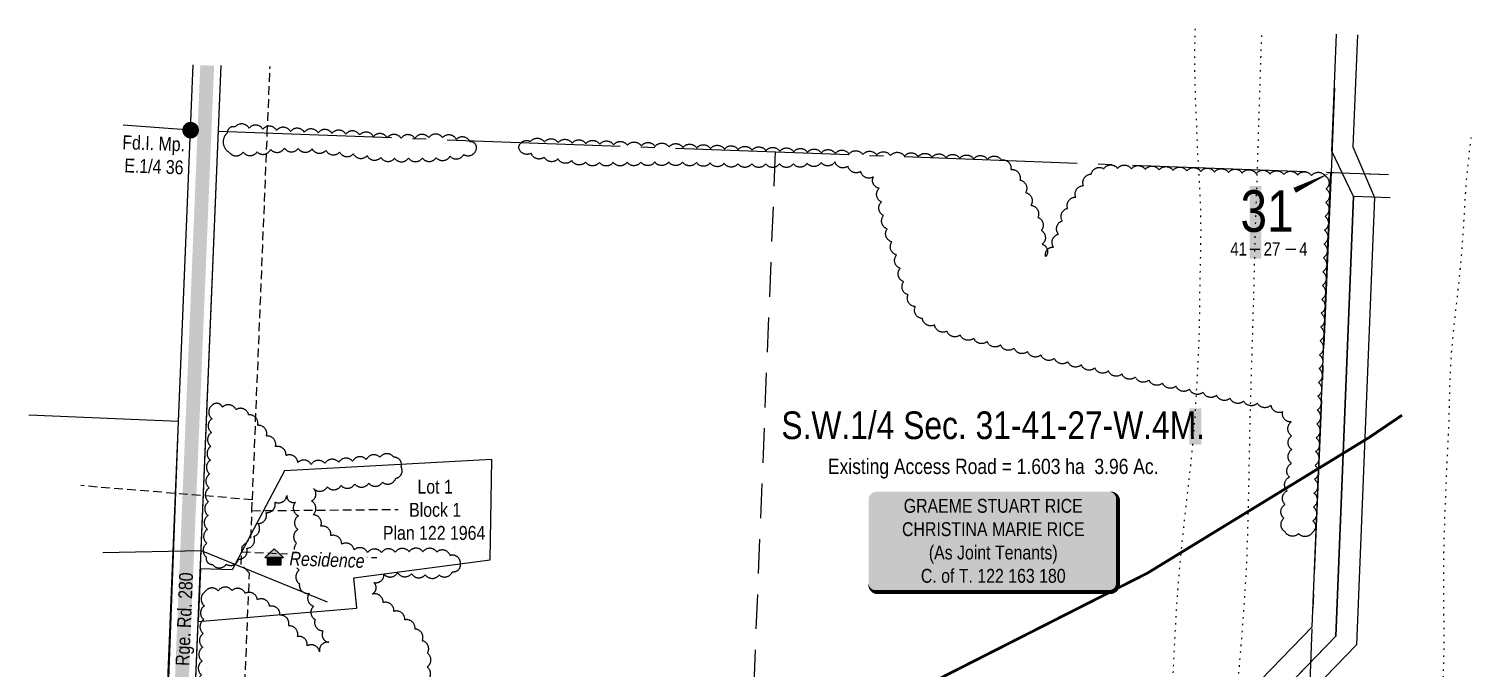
# Model space of a CAD drawing. Extents: x 303793 to 307741, y 5826902 to 5830455.
# Drawn here: x 303952 to 304993, y 5828213 to 5828674 of the extents above; entities that cross this region are included whole.
import ezdxf
from ezdxf.enums import TextEntityAlignment as Align

# ---------------------------------------------------------------- set-up
doc = ezdxf.new("R2010")
doc.units = 0
doc.header["$LTSCALE"] = 5
for name, pattern in [('0', [1, 1, 0]), ('DASHDOT2', [12.7, 6.35, -3.175, 0, -3.175]), ('foc-DOT', [1, 0.2, -0.8]), ('foc-LSD', [8, 5, -3]), ('foc-QUARTERLINE', [33, 25, -3, 2, -3]), ('UG_PIPE', [1.875, 1.25, -0.625])]:
    doc.linetypes.add(name, pattern=pattern)
for name, color, linetype in [('10', 1, 'Continuous'), ('9', 3, 'Continuous'), ('AS-DRILL', 8, 'foc-DOT'), ('AS-OWNER', 7, 'Continuous'), ('AS-PIPE-UG', 44, 'UG_PIPE'), ('AS-POWER', 104, 'foc-POWER'), ('AS-RESIDENCE', 14, 'Continuous'), ('AS-ROADS', 254, 'Continuous'), ('AS-TELUS', 224, 'foc-TEL'), ('AS-UNDERLAY-H', 141, 'Continuous'), ('AS-WILDLIFE', 131, 'DASHDOT2'), ('C-SYMBOL', 7, 'Continuous'), ('F-RW', 190, 'Continuous'), ('L-AREAREQUIRED', 7, 'Continuous'), ('L-MON', 1, 'Continuous'), ('L-ROAD-T', 7, 'Continuous'), ('L-SEC', 7, 'Continuous'), ('L-SECLBL', 7, 'Continuous'), ('L-SECQ', 8, 'foc-QUARTERLINE'), ('L-SECTION-LSD', 7, 'foc-LSD'), ('L-TITLEDB', 4, 'Continuous'), ('T-BUSH', 110, '0')]:
    doc.layers.add(name, color=color, linetype=linetype)
doc.styles.add('100L', font='ARIALN.TTF', dxfattribs={"height": 11})
doc.styles.add('175L', font='ARIALN.TTF', dxfattribs={"height": 20})
doc.styles.add('80', font='ARIALN.TTF', dxfattribs={"height": 10})
doc.styles.add('80L', font='ARIALN.TTF', dxfattribs={"height": 10})
doc.styles.add('80LS', font='ARIALNI.TTF', dxfattribs={"height": 10})
doc.styles.add('foc-LtypeFont', font='ARIALN.TTF', dxfattribs={"height": 7.35})
doc.styles.add('SIMPLEX', font='ARIALN.TTF')
doc.linetypes.add('foc-POWER', pattern='A,6,-1,["P",foc-LtypeFont,S=0.2,R=0,X=-0.625,Y=-0.75],-1.24,4', length=12.24)
doc.linetypes.add('foc-POWER-NOLINE', pattern='A,0,-4,["P",foc-LtypeFont,S=0.2,R=0,X=-0.625,Y=-0.75],-8.24', length=12.24)
doc.linetypes.add('foc-TEL', pattern='A,2,-1,["T",foc-LtypeFont,S=0.2,R=0,X=-0.425,Y=-0.75],-1.24,8', length=12.24)
doc.linetypes.add('foc-TEL-NOLINE', pattern='A,0,-2,["T",foc-LtypeFont,S=0.2,R=0,X=-0.425,Y=-0.75],-10.24', length=12.24)

# ---------------------------------------------------------------- blocks, each defined once
blk = doc.blocks.new('L-SECLBL')
at = {"layer": '9', "color": 7}
for p, q in [((-5.1, -27.8), (-12.3, -27.8)), ((20.7, -27.8), (13.5, -27.8))]:
    blk.add_line(p, q, dxfattribs=at)
at = {"layer": '10', "color": 2, "style": 'SIMPLEX'}
blk.add_attdef('SEC', text='', height=30, dxfattribs=at).set_placement((0, 0), align=Align.MIDDLE)
at = {"layer": '10', "color": 5, "style": '80L'}
blk.add_attdef('TWP', text='', height=9.5, dxfattribs=at).set_placement((-14.4, -27.4), align=Align.MIDDLE_RIGHT)
blk.add_attdef('RGE', text='', height=9.5, dxfattribs=at).set_placement((3.6, -27.4), align=Align.MIDDLE_CENTER)
blk.add_attdef('MER', text='', height=9.5, dxfattribs=at).set_placement((23.2, -27.4), align=Align.MIDDLE_LEFT)
blk = doc.blocks.new('res_occ')
for points in [[(0.1, 0.89), (-1.26, -0.37), (1.46, -0.37)], [(-0.9, -1.43), (1.1, -1.43), (1.1, -0.37), (-0.9, -0.37)]]:
    blk.add_hatch(color=14).paths.add_polyline_path(points)
at = {"color": 14}
for points in [[(0.1, 0.89), (-1.26, -0.37), (1.46, -0.37)], [(-0.9, -1.43), (1.1, -1.43), (1.1, -0.37), (-0.9, -0.37)]]:
    blk.add_lwpolyline(points, close=True, dxfattribs=at)
blk = doc.blocks.new('*U416')
h = blk.add_hatch(color=59)
edge = h.paths.add_edge_path()
edge.add_line((-84, -37), (84, -37))
edge.add_arc((84, -31), 6, 270, 360)
edge.add_line((90, -31), (90, 29.5))
edge.add_arc((84, 29.5), 6, 0, 90)
edge.add_line((84, 35.5), (-84, 35.5))
edge.add_arc((-84, 29.5), 6, 90, 180)
edge.add_line((-90, 29.5), (-90, -31))
edge.add_arc((-84, -31), 6, 180, 270)
at = {"color": 1, "flags": 128}
blk.add_lwpolyline([(-84, -37, 3, 3, 0), (84, -37, 3, 3, 0.414214), (90, -31, 3, 3, 0), (90, 29.5, 3, 0, 0.414214), (84, 35.5, 0, 0, 0), (-84, 35.5, 0, 0, 0.414214), (-90, 29.5, 0, 0, 0), (-90, -31, 0, 3, 0.414214)], format="xyseb", close=True, dxfattribs=at)
blk.add_lwpolyline([(-71.4, -1.9, 0, 7.5, 0), (0, 0, 0, 0, 0)], format="xyseb", dxfattribs=at)
at = {"color": 1, "style": '80'}
blk.add_attdef('ENTER_TEXT_001', (-36, -5), '', height=10, dxfattribs=at)
blk = doc.blocks.new('fdia')
at = {"color": 255, "const_width": 1}
blk.add_lwpolyline([(-0.5, 0, 1), (0.5, 0, 1)], format="xyb", close=True, dxfattribs=at)
blk = doc.blocks.new('Fdiaa')
blk.add_blockref('fdia', (0, 0))
blk = doc.blocks.new('fdib')
at = {"color": 1, "const_width": 1.6}
blk.add_lwpolyline([(-0.4, 0, 1), (0.4, 0, 1)], format="xyb", close=True, dxfattribs=at)
at = {"color": 1}
blk.add_circle((0, 0), 0.8, dxfattribs=at)
blk = doc.blocks.new('Fdibb')
blk.add_blockref('fdib', (0, 0))
blk = doc.blocks.new('fdicc')
for name in ['Fdibb', 'Fdiaa']:
    blk.add_blockref(name, (0, 0))
blk = doc.blocks.new('FDI')
blk.add_blockref('fdicc', (0, 0))

msp = doc.modelspace()

# ---------------------------------------------------------------- hatches: boundary and pattern name
at = {"layer": 'AS-UNDERLAY-H'}
h = msp.add_hatch(color=256, dxfattribs=at)
h.dxf.hatch_style = 1
h.paths.add_polyline_path([(304832.744, 5828560.493), (304841.215, 5828560.493), (304841.215, 5828508.042), (304832.744, 5828508.042)])
h = msp.add_hatch(color=256, dxfattribs=at)
h.dxf.hatch_style = 1
h.paths.add_polyline_path([(304789.393, 5828400.106), (304797.865, 5828400.106), (304797.865, 5828373.881), (304789.393, 5828373.881)])

# ---------------------------------------------------------------- linework, layer by layer
at = {"layer": 'AS-DRILL', "flags": 128}
for points in [[(304595.356, 5827704.383), (304595.356, 5827704.383), (304595.356, 5827704.383), (304595.36, 5827704.493), (304595.388, 5827705.182), (304595.415, 5827705.851), (304595.421, 5827706.011), (304595.431, 5827706.251), (304595.437, 5827706.421), (304595.441, 5827706.501), (304595.441, 5827706.501), (304595.411, 5827706.502), (304595.342, 5827706.535), (304595.283, 5827706.567), (304595.233, 5827706.569), (304595.202, 5827706.53), (304595.021, 5827706.528), (304594.796, 5827706.397), (304594.448, 5827706.2), (304594.133, 5827706.093), (304594.132, 5827706.063), (304594.202, 5827706.05), (304594.231, 5827706.039), (304594.534, 5827705.847), (304595.173, 5827705.321), (304596.192, 5827704.519), (304597.621, 5827703.471), (304599.178, 5827702.348), (304600.762, 5827701.174), (304602.5, 5827699.834), (304605.211, 5827697.804), (304609.014, 5827695.31), (304609.19, 5827695.203), (304613.671, 5827692.641), (304618.328, 5827690.464), (304623.147, 5827688.59), (304628.04, 5827687.073), (304632.986, 5827685.864), (304638.011, 5827684.883), (304642.976, 5827684.164), (304647.942, 5827683.455), (304652.946, 5827682.724), (304657.991, 5827681.992), (304663.006, 5827681.271), (304668.051, 5827680.539), (304673.086, 5827679.807), (304678.131, 5827679.075), (304683.195, 5827678.322), (304688.16, 5827677.593), (304693.144, 5827676.854), (304698.179, 5827676.122), (304703.174, 5827675.412), (304708.16, 5827674.702), (304713.111, 5827674.384), (304717.854, 5827674.845), (304722.364, 5827676.016), (304726.704, 5827677.944), (304730.706, 5827680.656), (304732.783, 5827682.545), (304734.069, 5827683.914), (304734.247, 5827684.117), (304737.809, 5827688.598), (304741.816, 5827694.443), (304746.218, 5827701.683), (304750.768, 5827710.098), (304755.406, 5827719.71), (304760.135, 5827730.62), (304764.921, 5827742.919), (304769.53, 5827756.325), (304773.922, 5827770.801), (304778.156, 5827786.605), (304782.072, 5827803.192), (304785.71, 5827820.34), (304788.992, 5827837.593), (304791.863, 5827855.092), (304794.32, 5827873.228), (304796.347, 5827891.882), (304798.026, 5827910.84), (304799.568, 5827929.634), (304799.592, 5827929.983), (304801.196, 5827949.084), (304802.847, 5827968.103), (304804.576, 5827987.31), (304806.394, 5828006.502), (304808.243, 5828025.724), (304810.035, 5828045.008), (304811.755, 5828063.734), (304813.475, 5828082.97), (304815.197, 5828102.277), (304816.969, 5828121.572), (304818.726, 5828140.717), (304820.45, 5828159.813), (304822.117, 5828178.972), (304823.888, 5828198.247), (304825.731, 5828217.558), (304827.35, 5828236.779), (304828.765, 5828255.888), (304830.01, 5828275.023), (304830.949, 5828294.241), (304831.576, 5828313.431), (304832.014, 5828332.639), (304832.399, 5828351.789), (304832.758, 5828371.02), (304833.157, 5828390.27), (304833.666, 5828409.515), (304834.235, 5828428.757), (304834.812, 5828447.93), (304835.377, 5828467.062), (304835.933, 5828486.245), (304836.421, 5828505.451), (304836.846, 5828524.6), (304837.422, 5828543.762), (304838.106, 5828562.85), (304838.719, 5828582.201), (304839.318, 5828601.442), (304839.918, 5828620.694), (304840.529, 5828639.995), (304841.173, 5828659.354), (304841.677, 5828672.284)], [(304743.805, 5827669.158), (304743.805, 5827669.158), (304743.844, 5827669.116), (304743.769, 5827668.999), (304743.302, 5827668.837), (304742.566, 5827668.707), (304742.359, 5827668.525), (304742.461, 5827668.07), (304742.887, 5827667.723), (304743.56, 5827667.516), (304744.079, 5827667.235), (304744.177, 5827667.191), (304744.184, 5827667.361), (304744.065, 5827668.146), (304743.864, 5827669.125), (304743.605, 5827669.416), (304743.418, 5827668.983), (304743.402, 5827668.823), (304743.4, 5827668.793), (304743.391, 5827668.564), (304743.229, 5827668.25), (304743.128, 5827667.984), (304743.317, 5827667.706), (304743.832, 5827667.335), (304744.741, 5827666.788), (304745.179, 5827666.481), (304745.618, 5827665.933), (304746.026, 5827665.136), (304746.414, 5827664.059), (304746.717, 5827662.636), (304746.972, 5827661.005), (304747.221, 5827659.213), (304747.323, 5827657.248), (304747.241, 5827654.949), (304747.305, 5827652.294), (304747.635, 5827649.539), (304748.12, 5827646.908), (304748.633, 5827644.465), (304749.06, 5827641.866), (304749.382, 5827638.911), (304749.699, 5827635.575), (304750.018, 5827632.03), (304750.314, 5827628.415), (304750.508, 5827625.015), (304750.646, 5827621.707), (304750.9, 5827618.284), (304751.209, 5827614.749), (304751.457, 5827611.186), (304751.628, 5827607.446), (304751.777, 5827604.158), (304751.958, 5827601.178), (304752.066, 5827598.632), (304751.896, 5827596.377), (304751.711, 5827594.232), (304751.702, 5827592.271), (304751.763, 5827590.287), (304751.841, 5827588.222), (304751.878, 5827585.909), (304751.955, 5827583.074), (304752.043, 5827579.998), (304752.158, 5827577.131), (304752.302, 5827574.473), (304752.437, 5827572.076), (304752.627, 5827570.066), (304752.933, 5827568.473), (304753.145, 5827567.253), (304753.005, 5827566.258), (304752.785, 5827565.526), (304752.871, 5827565.153), (304753.147, 5827565.052), (304753.508, 5827565.077), (304753.981, 5827565.138), (304754.433, 5827565.18), (304754.745, 5827565.218), (304754.966, 5827565.239), (304755.196, 5827565.23), (304755.427, 5827565.251), (304755.608, 5827565.283), (304755.75, 5827565.318), (304755.841, 5827565.364), (304755.865, 5827565.443), (304755.783, 5827565.657), (304755.764, 5827565.688), (304755.673, 5827565.901), (304755.519, 5827566.308), (304755.365, 5827566.965), (304755.339, 5827567.076), (304755.251, 5827567.88), (304755.187, 5827569.013), (304755.129, 5827570.317), (304755.111, 5827571.869), (304755.16, 5827573.618), (304755.336, 5827576.774), (304755.408, 5827577.821), (304755.641, 5827580.394), (304755.929, 5827583.335), (304756.212, 5827586.666), (304756.432, 5827590.411), (304756.629, 5827594.606), (304756.825, 5827599.252), (304756.993, 5827604.219), (304757.123, 5827609.468), (304757.191, 5827614.93), (304757.228, 5827620.613), (304757.247, 5827626.347), (304757.329, 5827632.408), (304757.564, 5827638.544), (304757.86, 5827644.707), (304758.166, 5827650.85), (304758.487, 5827657.392), (304758.748, 5827663.927), (304759.039, 5827670.691), (304759.39, 5827677.732), (304759.719, 5827684.955), (304760.028, 5827692.449), (304760.273, 5827700.085), (304760.472, 5827707.813), (304760.729, 5827715.769), (304761.059, 5827724.023), (304761.462, 5827732.343), (304761.902, 5827740.622), (304762.362, 5827749.121), (304762.76, 5827757.581), (304763.127, 5827766.514), (304763.538, 5827775.555), (304763.926, 5827784.767), (304764.244, 5827793.721), (304764.345, 5827796.499), (304764.562, 5827802.936), (304764.872, 5827812.191), (304765.144, 5827821.507), (304765.245, 5827825.536), (304765.307, 5827831.088), (304765.314, 5827834.771), (304765.362, 5827840.734), (304765.522, 5827850.255), (304765.776, 5827859.883), (304766.078, 5827869.438), (304766.359, 5827878.984), (304766.686, 5827888.659), (304767.124, 5827898.38), (304768.015, 5827917.419), (304769.05, 5827936.553), (304770.409, 5827955.544), (304771.605, 5827974.722), (304772.025, 5827993.99), (304771.937, 5828013.089), (304771.734, 5828032.042), (304771.844, 5828051.083), (304772.52, 5828070.511), (304773.153, 5828089.621), (304773.727, 5828108.734), (304774.504, 5828127.678), (304775.203, 5828146.925), (304775.862, 5828165.694), (304776.619, 5828185.129), (304777.482, 5828204.24), (304778.415, 5828223.328), (304779.334, 5828242.316), (304780.496, 5828261.385), (304781.979, 5828280.712), (304783.782, 5828299.795), (304785.769, 5828318.73), (304787.907, 5828337.66), (304790.07, 5828356.749), (304792.054, 5828376.095), (304793.595, 5828395.379), (304794.635, 5828414.643), (304795.604, 5828433.89), (304796.468, 5828452.51), (304796.799, 5828471.822), (304797.041, 5828490.898), (304797.471, 5828509.916), (304797.721, 5828528.961), (304797.401, 5828548.009), (304796.356, 5828567.426), (304795.335, 5828586.472), (304794.501, 5828605.931), (304793.747, 5828624.376), (304793.342, 5828643.547), (304793.334, 5828662.643), (304793.612, 5828674.066)], [(304753.771, 5827668.871), (304753.771, 5827668.871), (304753.688, 5827668.804), (304753.491, 5827668.622), (304753.223, 5827668.432), (304752.804, 5827668.219), (304752.415, 5827668.004), (304752.018, 5827667.84), (304751.819, 5827667.858), (304751.743, 5827667.971), (304751.644, 5827667.985), (304751.971, 5827667.912), (304752.728, 5827667.812), (304753.473, 5827667.692), (304754.26, 5827667.59), (304755.079, 5827667.558), (304755.641, 5827667.345), (304755.955, 5827666.942), (304756.089, 5827666.767), (304756.388, 5827666.504), (304756.399, 5827666.524), (304755.942, 5827666.852), (304755.512, 5827667.11), (304755.273, 5827667.4), (304755.168, 5827667.764), (304755.022, 5827668.12), (304754.775, 5827668.47), (304754.668, 5827668.775), (304754.696, 5827668.974), (304754.702, 5827669.134), (304754.784, 5827669.191), (304755.112, 5827669.137), (304755.52, 5827669.081), (304755.65, 5827669.076), (304755.782, 5827669.121), (304756.036, 5827669.211), (304756.938, 5827669.495), (304758.349, 5827669.749), (304760.118, 5827669.928), (304762.153, 5827670.267), (304764.345, 5827670.52), (304766.653, 5827670.418), (304769.518, 5827670.003), (304773.215, 5827669.335), (304777.574, 5827668.74), (304782.401, 5827668.548), (304787.238, 5827668.645), (304791.819, 5827668.822), (304796.126, 5827669.17), (304800.337, 5827669.592), (304804.734, 5827669.937), (304809.363, 5827670.082), (304814.26, 5827669.897), (304819.354, 5827669.403), (304824.855, 5827668.803), (304830.17, 5827668.34), (304835.143, 5827668.052), (304839.94, 5827667.89), (304844.856, 5827667.694), (304849.869, 5827667.173), (304854.77, 5827666.587), (304859.575, 5827666.115), (304864.844, 5827665.494), (304870.222, 5827664.829), (304875.474, 5827664.269), (304880.58, 5827663.824), (304885.263, 5827663.557), (304889.824, 5827663.485), (304892.185, 5827663.471), (304894.653, 5827663.372), (304899.734, 5827663.279), (304904.714, 5827663.681), (304909.433, 5827664.573), (304913.875, 5827665.777), (304917.961, 5827667.105), (304922.077, 5827668.682), (304926.216, 5827670.818), (304930.18, 5827673.602), (304933.797, 5827676.71), (304937.227, 5827679.896), (304940.553, 5827683.236), (304943.712, 5827686.913), (304946.707, 5827691.236), (304949.269, 5827695.988), (304951.292, 5827700.781), (304952.861, 5827705.482), (304953.858, 5827710.166), (304954.393, 5827715.019), (304954.56, 5827717.444), (304954.713, 5827720.28), (304954.722, 5827720.52), (304954.812, 5827723.509), (304954.873, 5827727.039), (304954.911, 5827730.74), (304954.949, 5827734.702), (304954.985, 5827738.874), (304955.026, 5827743.156), (304955.106, 5827747.646), (304955.245, 5827752.384), (304955.424, 5827757.371), (304955.585, 5827762.399), (304955.774, 5827768.146), (304956.013, 5827774.111), (304956.36, 5827780.042), (304956.809, 5827786.029), (304957.384, 5827792.661), (304958.075, 5827799.689), (304958.75, 5827806.798), (304959.341, 5827814.09), (304959.841, 5827821.096), (304960.288, 5827828.774), (304960.589, 5827836.568), (304960.77, 5827844.587), (304960.916, 5827852.508), (304961.151, 5827860.895), (304961.536, 5827869.286), (304962.097, 5827877.801), (304962.205, 5827879.258), (304962.824, 5827886.729), (304963.533, 5827895.458), (304964.227, 5827904.067), (304964.891, 5827911.416), (304965.013, 5827912.722), (304965.817, 5827921.587), (304966.494, 5827930.517), (304967.005, 5827939.544), (304967.502, 5827948.722), (304968.081, 5827957.946), (304968.627, 5827967.362), (304968.984, 5827976.555), (304969.24, 5827985.712), (304969.414, 5827995.323), (304969.455, 5828004.869), (304969.462, 5828014.576), (304969.597, 5828033.726), (304969.779, 5828050.802), (304969.801, 5828053.123), (304969.869, 5828072.366), (304969.979, 5828091.637), (304970.149, 5828110.925), (304970.33, 5828130.004), (304970.669, 5828149.255), (304971.133, 5828168.622), (304971.824, 5828187.93), (304972.66, 5828207.102), (304973.085, 5828226.25), (304973.021, 5828245.208), (304972.918, 5828264.167), (304972.846, 5828283.405), (304973.056, 5828302.452), (304973.717, 5828321.751), (304974.417, 5828340.528), (304975.275, 5828359.739), (304976.242, 5828378.926), (304976.899, 5828398.135), (304977.225, 5828416.827), (304978.063, 5828435.799), (304979.81, 5828454.734), (304981.865, 5828473.357), (304983.93, 5828491.969), (304985.839, 5828511.188), (304987.168, 5828530.18), (304988.156, 5828549.146), (304989.557, 5828568.185), (304991.637, 5828587.448), (304992.595, 5828595.507)]]:
    msp.add_lwpolyline(points, dxfattribs=at)
at = {"layer": 'AS-PIPE-UG'}
for p, q in [((304113.344, 5828334.077), (303989.439, 5828344.262)), ((304113.023, 5828326.182), (304218.404, 5828327.132)), ((304105.692, 5828296.472), (304203.008, 5828292.315))]:
    msp.add_line(p, q, dxfattribs=at)
msp.add_lwpolyline([(304058.641, 5826986.743), (304083.77, 5827605.653), (304097.084, 5827618.065), (304098.293, 5827647.855), (304103.512, 5827776.414), (304091.243, 5827789.721), (304111.188, 5828280.99), (304105.321, 5828287.356), (304105.692, 5828296.472), (304105.852, 5828300.395), (304112.215, 5828306.259), (304113.023, 5828326.182), (304113.344, 5828334.077), (304124.072, 5828598.324), (304126.045, 5828646.939)], dxfattribs=at)
at = {"layer": 'AS-POWER', "linetype": 'foc-POWER-NOLINE', "flags": 128}
msp.add_lwpolyline([(304076.354, 5828297.51), (304090.805, 5828647.649)], dxfattribs=at)
at = {"layer": 'AS-POWER', "flags": 128}
for points in [[(304005.482, 5828295.945), (304076.354, 5828297.51)], [(304064.602, 5827666.044), (304050.927, 5827679.862), (304055.523, 5827792.829), (304076.354, 5828297.51), (304167.269, 5828260.506)]]:
    msp.add_lwpolyline(points, dxfattribs=at)
at = {"layer": 'AS-ROADS', "const_width": 9.999, "flags": 128}
msp.add_lwpolyline([(304011.594, 5826960.451), (304045.471, 5827793.13), (304080.74, 5828647.639)], dxfattribs=at)
at = {"layer": 'AS-TELUS', "linetype": 'foc-TEL-NOLINE', "flags": 128}
for points in [[(304060.071, 5828390.789), (304070.69, 5828648.054)], [(304052.643, 5828192.018), (304060.071, 5828390.789)]]:
    msp.add_lwpolyline(points, dxfattribs=at)
at = {"layer": 'AS-TELUS', "flags": 128}
msp.add_lwpolyline([(303952.047, 5828395.43), (304060.071, 5828390.789)], dxfattribs=at)
at = {"layer": 'AS-WILDLIFE', "const_width": 2, "flags": 128}
msp.add_lwpolyline([(304138.743, 5827988.475), (304179.323, 5828004.634), (304377.89, 5828096.052), (304571.108, 5828185.737), (304759.201, 5828281.219), (304919.202, 5828379.187), (304942.702, 5828395.109)], dxfattribs=at)
at = {"layer": 'F-RW', "flags": 128}
for points in [[(304910.515, 5828669.73), (304907.235, 5828588.823), (304922.779, 5828552.375), (304909.773, 5828229.255), (304834.441, 5828151.414), (304840.245, 5827808.151), (304809.985, 5827786.201), (304664.452, 5827791.339), (304642.679, 5827763.303), (304586.291, 5827690.695), (304574.444, 5827699.895), (304630.833, 5827772.503), (304657.304, 5827806.588), (304805.34, 5827801.361), (304825.116, 5827815.706), (304819.34, 5828157.373), (304895.016, 5828235.575), (304907.791, 5828552.955), (304892.098, 5828585.705), (304895.526, 5828670.286)], [(304934.069, 5828551.939), (304907.791, 5828552.955), (304895.016, 5828235.575), (304850.792, 5828189.859), (304857.978, 5827764.904), (304851.032, 5827595.615), (304862.603, 5827582.941), (304878.104, 5827565.963), (304868.013, 5827344.147), (304852.391, 5827000.783), (304839.474, 5826985.364), (304769.295, 5826901.594), (304756.264, 5826912.51), (304826.443, 5826996.28), (304835.671, 5827007.295), (304851.031, 5827344.92), (304860.803, 5827559.701), (304850.049, 5827571.48), (304833.761, 5827589.32), (304840.973, 5827765.109), (304833.677, 5828196.615), (304877.832, 5828242.26), (304891.479, 5828570.375), (304933.05, 5828568.833)]]:
    msp.add_lwpolyline(points, dxfattribs=at)
at = {"layer": 'L-SEC', "flags": 128}
for points in [[(304001.543, 5826960.86), (304035.42, 5827793.539), (304070.69, 5828648.054)], [(304021.634, 5826959.869), (304055.519, 5827792.721), (304090.805, 5828647.649)]]:
    msp.add_lwpolyline(points, dxfattribs=at)
at = {"layer": 'L-SECLBL', "flags": 128}
msp.add_lwpolyline([(304891.479, 5828570.375, 0, 4, 0), (304865.264, 5828557.488, 0, 0, 0)], format="xyseb", dxfattribs=at)
at = {"layer": 'L-SECQ'}
for p, q in [((304893.944, 5828631.47), (304891.487, 5828570.564)), ((304891.487, 5828570.564), (304857.961, 5827764.496))]:
    msp.add_line(p, q, dxfattribs=at)
at = {"layer": 'L-SECQ', "flags": 128}
for points in [[(304068.743, 5828600.891), (304020.187, 5828604.617)], [(304088.845, 5828600.145), (304933.05, 5828568.833)]]:
    msp.add_lwpolyline(points, dxfattribs=at)
at = {"layer": 'L-SECTION-LSD', "flags": 128}
msp.add_lwpolyline([(304490.562, 5828585.525), (304457.987, 5827779.307), (304425.45, 5826975.226)], dxfattribs=at)
at = {"layer": 'L-TITLEDB', "flags": 128}
msp.add_lwpolyline([(304074.238, 5828246.259), (304188.562, 5828255.803), (304186.523, 5828277.701), (304284.86, 5828290.64), (304286.158, 5828363.102), (304136.431, 5828355.015), (304098.771, 5828283.402), (304075.81, 5828284.335), (304074.238, 5828246.259)], dxfattribs=at)
at = {"layer": 'T-BUSH', "flags": 128}
for points in [[(304096.659, 5828584.873, 0.52056705), (304106.656, 5828585.053, 0.52056705), (304116.654, 5828585.234, 0.52056705), (304126.5, 5828586.931, 0.52056705), (304136.394, 5828587.996, 0.52056705), (304146.389, 5828587.698, 0.52056705), (304156.384, 5828587.399, 0.52056705), (304166.319, 5828586.352, 0.52056705), (304176.236, 5828585.071, 0.52056705), (304186.153, 5828583.79, 0.52056705), (304196.07, 5828582.509, 0.52056705), (304205.987, 5828581.228, 0.52056705), (304215.945, 5828580.633, 0.52056705), (304225.944, 5828580.722, 0.52056705), (304235.942, 5828580.811, 0.52056705), (304245.933, 5828581.044, 0.52056705), (304255.871, 5828582.147, 0.52056705), (304265.803, 5828583.273, 0.52056705), (304274.925, 5828587.369, 0.52056705), (304270.23, 5828592.58, 0.52056705), (304260.457, 5828594.265, 0.52056705), (304250.535, 5828595.505, 0.52056705), (304240.561, 5828595.465, 0.52056705), (304230.571, 5828595.037, 0.52056705), (304220.578, 5828595.095, 0.52056705), (304210.583, 5828595.408, 0.52056705), (304200.631, 5828596.293, 0.52056705), (304190.696, 5828597.433, 0.52056705), (304180.72, 5828598.063, 0.52056705), (304170.734, 5828598.578, 0.52056705), (304160.744, 5828599.008, 0.52056705), (304150.754, 5828599.437, 0.52056705), (304140.77, 5828599.972, 0.52056705), (304130.803, 5828600.774, 0.52056705), (304120.836, 5828601.575, 0.52056705), (304110.871, 5828602.395, 0.52056705), (304100.906, 5828603.225, 0.52056705), (304095.207, 5828598.897, 0.52056705)], [(304878.016, 5828310.52, -0.52056705), (304868.095, 5828309.647, -0.52056705), (304858.368, 5828311.009, -0.52056705), (304857.558, 5828320.731, -0.52056705), (304858.308, 5828330.695, -0.52056705), (304859.883, 5828340.57, -0.52056705), (304861.458, 5828350.444, -0.52056705), (304863.033, 5828360.319, -0.52056705), (304863.196, 5828370.294, -0.52056705), (304863.029, 5828380.292, -0.52056705), (304862.862, 5828390.29, -0.52056705), (304856.669, 5828397.532, -0.52056705), (304848.269, 5828402.481, -0.52056705), (304838.37, 5828403.894, -0.52056705), (304828.471, 5828405.308, -0.52056705), (304818.692, 5828407.373, -0.52056705), (304808.935, 5828409.562, -0.52056705), (304799.179, 5828411.751, -0.52056705), (304789.422, 5828413.94, -0.52056705), (304779.665, 5828416.129, -0.52056705), (304769.908, 5828418.318, -0.52056705), (304760.152, 5828420.507, -0.52056705), (304750.395, 5828422.696, -0.52056705), (304740.638, 5828424.884, -0.52056705), (304730.881, 5828427.073, -0.52056705), (304721.124, 5828429.259, -0.52056705), (304711.367, 5828431.445, -0.52056705), (304701.631, 5828433.722, -0.52056705), (304691.936, 5828436.171, -0.52056705), (304682.242, 5828438.62, -0.52056705), (304672.547, 5828441.069, -0.52056705), (304662.852, 5828443.518, -0.52056705), (304653.147, 5828445.926, -0.52056705), (304643.44, 5828448.327, -0.52056705), (304633.734, 5828450.727, -0.52056705), (304624.027, 5828453.128, -0.52056705), (304614.407, 5828455.761, -0.52056705), (304605.506, 5828460.318, -0.52056705), (304596.693, 5828464.968, -0.52056705), (304591.517, 5828473.524, -0.52056705), (304586.342, 5828482.079, -0.52056705), (304583.161, 5828491.476, -0.52056705), (304580.65, 5828501.155, -0.52056705), (304578.045, 5828510.804, -0.52056705), (304574.669, 5828520.217, -0.52056705), (304571.293, 5828529.629, -0.52056705), (304568.686, 5828539.239, -0.52056705), (304567.093, 5828549.111, -0.52056705), (304565.5, 5828558.982, -0.52056705), (304561.442, 5828567.232, -0.52056705), (304552.202, 5828571.055, -0.52056705), (304542.962, 5828574.877, -0.52056705), (304533.583, 5828578.017, -0.52056705), (304523.597, 5828577.51, -0.52056705), (304513.61, 5828577.002, -0.52056705), (304503.621, 5828576.622, -0.52056705), (304493.621, 5828576.622, -0.52056705), (304483.622, 5828576.622, -0.52056705), (304473.623, 5828576.622, -0.52056705), (304463.625, 5828576.701, -0.52056705), (304453.63, 5828577.001, -0.52056705), (304443.635, 5828577.301, -0.52056705), (304433.641, 5828577.6, -0.52056705), (304423.646, 5828577.9, -0.52056705), (304413.649, 5828578.034, -0.52056705), (304403.65, 5828577.957, -0.52056705), (304393.651, 5828577.879, -0.52056705), (304383.652, 5828577.802, -0.52056705), (304373.653, 5828577.724, -0.52056705), (304363.654, 5828577.647, -0.52056705), (304353.671, 5828577.858, -0.52056705), (304343.74, 5828579.018, -0.52056705), (304333.808, 5828580.178, -0.52056705), (304323.876, 5828581.339, -0.52056705), (304314.446, 5828584.251, -0.52056705), (304305.414, 5828588.523, -0.52056705), (304313.965, 5828592.687, -0.52056705), (304323.956, 5828592.296, -0.52056705), (304333.948, 5828591.904, -0.52056705), (304343.94, 5828591.513, -0.52056705), (304353.931, 5828591.122, -0.52056705), (304363.923, 5828590.731, -0.52056705), (304373.914, 5828590.34, -0.52056705), (304383.906, 5828589.949, -0.52056705), (304393.898, 5828589.558, -0.52056705), (304403.889, 5828589.167, -0.52056705), (304413.881, 5828588.776, -0.52056705), (304423.872, 5828588.385, -0.52056705), (304433.864, 5828587.994, -0.52056705), (304443.856, 5828587.603, -0.52056705), (304453.847, 5828587.212, -0.52056705), (304463.839, 5828586.821, -0.52056705), (304473.831, 5828586.43, -0.52056705), (304483.822, 5828586.039, -0.52056705), (304493.814, 5828585.648, -0.52056705), (304503.805, 5828585.257, -0.52056705), (304513.797, 5828584.866, -0.52056705), (304523.789, 5828584.475, -0.52056705), (304533.78, 5828584.084, -0.52056705), (304543.772, 5828583.693, -0.52056705), (304553.763, 5828583.302, -0.52056705), (304563.755, 5828582.911, -0.52056705), (304573.747, 5828582.52, -0.52056705), (304583.738, 5828582.129, -0.52056705), (304593.73, 5828581.738, -0.52056705), (304603.721, 5828581.347, -0.52056705), (304613.713, 5828580.956, -0.52056705), (304623.705, 5828580.565, -0.52056705), (304633.696, 5828580.174, -0.52056705), (304643.688, 5828579.783, -0.52056705), (304653.679, 5828579.392, -0.52056705), (304660.543, 5828572.555, -0.52056705), (304667.034, 5828564.949, -0.52056705), (304671.131, 5828555.866, -0.52056705), (304675.013, 5828546.651, -0.52056705), (304679.965, 5828537.968, -0.52056705), (304682.506, 5828528.564, -0.52056705), (304683.144, 5828518.586, -0.52056705), (304685.677, 5828509.561, -0.52056705), (304691.293, 5828516.51, -0.52056705), (304694.833, 5828525.862, -0.52056705), (304697.621, 5828535.446, -0.52056705), (304701.468, 5828544.471, -0.52056705), (304707.302, 5828552.591, -0.52056705), (304712.898, 5828560.877, -0.52056705), (304718.494, 5828569.164, -0.52056705), (304727.544, 5828573.112, -0.52056705), (304737.52, 5828573.307, -0.52056705), (304747.513, 5828572.935, -0.52056705), (304757.505, 5828572.562, -0.52056705), (304767.497, 5828572.189, -0.52056705), (304777.489, 5828571.816, -0.52056705), (304787.482, 5828571.443, -0.52056705), (304797.474, 5828571.07, -0.52056705), (304807.466, 5828570.697, -0.52056705), (304817.459, 5828570.325, -0.52056705), (304827.451, 5828569.952, -0.52056705), (304837.443, 5828569.579, -0.52056705), (304847.436, 5828569.206, -0.52056705), (304857.428, 5828568.833, -0.52056705), (304867.42, 5828568.46, -0.52056705), (304877.412, 5828568.087, -0.52056705), (304887.405, 5828567.714, -0.52056705), (304888.005, 5828558.651, -0.52056705), (304887.603, 5828548.66, -0.52056705), (304887.201, 5828538.669, -0.52056705), (304886.799, 5828528.678, -0.52056705), (304886.396, 5828518.687, -0.52056705), (304885.994, 5828508.695, -0.52056705), (304885.592, 5828498.704, -0.52056705), (304885.19, 5828488.713, -0.52056705), (304884.787, 5828478.722, -0.52056705), (304884.385, 5828468.731, -0.52056705), (304883.983, 5828458.74, -0.52056705), (304883.581, 5828448.748, -0.52056705), (304883.178, 5828438.757, -0.52056705), (304882.776, 5828428.766, -0.52056705), (304882.374, 5828418.775, -0.52056705), (304881.972, 5828408.784, -0.52056705), (304881.57, 5828398.793, -0.52056705), (304881.167, 5828388.801, -0.52056705), (304880.765, 5828378.81, -0.52056705), (304880.363, 5828368.819, -0.52056705), (304879.961, 5828358.828, -0.52056705), (304879.558, 5828348.837, -0.52056705), (304879.156, 5828338.846, -0.52056705), (304878.754, 5828328.855, -0.52056705), (304878.352, 5828318.863, -0.52056705)], [(304071.084, 5828069.556, 0.52056705), (304081.033, 5828068.556, 0.52056705), (304090.982, 5828067.557, 0.52056705), (304100.931, 5828066.558, 0.52056705), (304110.881, 5828065.559, 0.52056705), (304120.83, 5828064.56, 0.52056705), (304130.779, 5828063.561, 0.52056705), (304140.728, 5828062.562, 0.52056705), (304150.714, 5828062.053, 0.52056705), (304160.702, 5828061.583, 0.52056705), (304170.623, 5828062.309, 0.52056705), (304180.497, 5828063.888, 0.52056705), (304188.196, 5828069.223, 0.52056705), (304193.812, 5828077.486, 0.52056705), (304199.264, 5828085.868, 0.52056705), (304202.219, 5828095.36, 0.52056705), (304207.434, 5828102.436, 0.52056705), (304217.43, 5828102.155, 0.52056705), (304227.397, 5828101.683, 0.52056705), (304234.832, 5828095.031, 0.52056705), (304237.161, 5828103.41, 0.52056705), (304237.365, 5828113.407, 0.52056705), (304237.568, 5828123.404, 0.52056705), (304237.772, 5828133.401, 0.52056705), (304237.975, 5828143.398, 0.52056705), (304238.178, 5828153.396, 0.52056705), (304238.382, 5828163.393, 0.52056705), (304238.585, 5828173.39, 0.52056705), (304238.789, 5828183.387, 0.52056705), (304238.992, 5828193.384, 0.52056705), (304239.195, 5828203.381, 0.52056705), (304239.399, 5828213.379, 0.52056705), (304239.602, 5828223.376, 0.52056705), (304235.882, 5828232.296, 0.52056705), (304230.604, 5828240.789, 0.52056705), (304223.329, 5828247.399, 0.52056705), (304215.439, 5828253.528, 0.52056705), (304207.687, 5828259.842, 0.52056705), (304199.737, 5828265.906, 0.52056705), (304201.023, 5828274.374, 0.52056705), (304208.225, 5828280.352, 0.52056705), (304218.106, 5828281.477, 0.52056705), (304228.077, 5828280.725, 0.52056705), (304238.048, 5828279.973, 0.52056705), (304247.996, 5828279.818, 0.52056705), (304257.657, 5828282.161, 0.52056705), (304263.374, 5828287.936, 0.52056705), (304256.043, 5828293.886, 0.52056705), (304246.378, 5828296.372, 0.52056705), (304236.379, 5828296.519, 0.52056705), (304226.382, 5828296.557, 0.52056705), (304216.391, 5828296.173, 0.52056705), (304206.394, 5828295.974, 0.52056705), (304196.396, 5828295.838, 0.52056705), (304186.723, 5828297.858, 0.52056705), (304177.74, 5828301.974, 0.52056705), (304169.902, 5828308.183, 0.52056705), (304162.696, 5828315.005, 0.52056705), (304157.109, 5828323.241, 0.52056705), (304156.048, 5828333.184, 0.52056705), (304157.417, 5828342.272, 0.52056705), (304167.347, 5828343.4, 0.52056705), (304177.291, 5828344.451, 0.52056705), (304187.235, 5828345.502, 0.52056705), (304197.218, 5828346.067, 0.52056705), (304207.189, 5828346.703, 0.52056705), (304216.767, 5828349.575, 0.52056705), (304220.665, 5828357.712, 0.52056705), (304215.32, 5828364.772, 0.52056705), (304205.381, 5828364.703, 0.52056705), (304195.5, 5828363.172, 0.52056705), (304185.586, 5828361.914, 0.52056705), (304175.619, 5828361.12, 0.52056705), (304165.651, 5828360.326, 0.52056705), (304155.683, 5828359.532, 0.52056705), (304146.105, 5828360.888, 0.52056705), (304137.555, 5828365.994, 0.52056705), (304129.949, 5828372.454, 0.52056705), (304123.516, 5828380.109, 0.52056705), (304117.133, 5828387.805, 0.52056705), (304110.671, 5828395.347, 0.52056705), (304101.503, 5828399.145, 0.52056705), (304091.662, 5828400.919, 0.52056705), (304084.606, 5828402.618, 0.52056705), (304084.2, 5828392.627, 0.52056705), (304083.795, 5828382.636, 0.52056705), (304083.389, 5828372.645, 0.52056705), (304082.984, 5828362.654, 0.52056705), (304082.578, 5828352.663, 0.52056705), (304082.172, 5828342.672, 0.52056705), (304081.767, 5828332.681, 0.52056705), (304081.361, 5828322.69, 0.52056705), (304080.955, 5828312.699, 0.52056705), (304080.55, 5828302.708, 0.52056705), (304080.144, 5828292.717, 0.52056705), (304084.512, 5828287.39, 0.52056705), (304094.509, 5828287.565, 0.52056705), (304103.19, 5828291.155, 0.52056705), (304109.329, 5828298.986, 0.52056705), (304114.409, 5828307.572, 0.52056705), (304117.301, 5828316.921, 0.52056705), (304123.212, 5828324.771, 0.52056705), (304129.603, 5828332.457, 0.52056705), (304138.123, 5828337.042, 0.52056705), (304144.499, 5828332.369, 0.52056705), (304146.471, 5828322.568, 0.52056705), (304146.169, 5828312.601, 0.52056705), (304145.222, 5828302.656, 0.52056705), (304146.781, 5828293.215, 0.52056705), (304147.147, 5828283.237, 0.52056705), (304147.262, 5828273.482, 0.52056705), (304154.274, 5828266.581, 0.52056705), (304157.573, 5828257.267, 0.52056705), (304158.53, 5828247.623, 0.52056705), (304164.312, 5828239.51, 0.52056705), (304168.389, 5828231.177, 0.52056705), (304161.762, 5828224.239, 0.52056705), (304152.82, 5828228.642, 0.52056705), (304145.871, 5828235.365, 0.52056705), (304139.448, 5828243.024, 0.52056705), (304133.155, 5828250.792, 0.52056705), (304125.755, 5828257.195, 0.52056705), (304116.94, 5828261.915, 0.52056705), (304108.096, 5828266.58, 0.52056705), (304098.613, 5828268.542, 0.52056705), (304088.616, 5828268.315, 0.52056705), (304079.121, 5828267.527, 0.52056705), (304078.716, 5828257.536, 0.52056705), (304078.31, 5828247.545, 0.52056705), (304077.904, 5828237.554, 0.52056705), (304077.499, 5828227.563, 0.52056705), (304077.093, 5828217.572, 0.52056705), (304076.688, 5828207.581, 0.52056705), (304076.282, 5828197.59, 0.52056705), (304075.876, 5828187.599, 0.52056705), (304075.471, 5828177.608, 0.52056705), (304075.065, 5828167.617, 0.52056705), (304074.659, 5828157.626, 0.52056705), (304074.254, 5828147.635, 0.52056705), (304073.848, 5828137.644, 0.52056705), (304073.443, 5828127.653, 0.52056705), (304073.037, 5828117.662, 0.52056705), (304072.631, 5828107.671, 0.52056705), (304072.226, 5828097.68, 0.52056705), (304071.82, 5828087.689, 0.52056705), (304071.414, 5828077.698, 0.52056705)]]:
    msp.add_lwpolyline(points, format="xyb", close=True, dxfattribs=at)

# ---------------------------------------------------------------- block references
at = {"layer": 'AS-OWNER', "color": 2}
ref = msp.add_blockref('*U416', (304647.814, 5828304.438), dxfattribs=dict(at, xscale=0.9999250000000093, yscale=0.9999250000000093, zscale=0.9999250000000093))
ref.add_attrib('ENTER_TEXT_001', 'GRAEME STUART RICE', (304583.214, 5828324.695), dxfattribs={"layer": '0', "color": 1, "height": 9.99925, "style": '80'})
ref.add_attrib('ENTER_TEXT_002', 'CHRISTINA MARIE RICE', (304581.99, 5828307.853), dxfattribs={"layer": '0', "color": 1, "height": 9.99925, "style": '80'})
ref.add_attrib('ENTER_TEXT_003', '(As Joint Tenants)', (304601.337, 5828291.017), dxfattribs={"layer": '0', "color": 1, "height": 9.99925, "style": '80'})
ref.add_attrib('ENTER_TEXT_004', 'C. of T. 122 163 180', (304595.597, 5828274.174), dxfattribs={"layer": '0', "color": 1, "height": 9.99925, "style": '80'})
at = {"layer": 'AS-RESIDENCE', "color": 2, "xscale": 4.999625000000037, "yscale": 4.999625000000037, "zscale": 4.999625000000037}
msp.add_blockref('res_occ', (304128.534, 5828294.323), dxfattribs=at)
at = {"layer": 'L-MON', "xscale": 4.999619900000025, "yscale": 4.999619900000025, "zscale": 4.999619900000025}
msp.add_blockref('FDI', (304068.743, 5828600.891), dxfattribs=at)
at = {"layer": 'L-SECLBL', "color": 4, "xscale": 0.9999250000000093, "yscale": 0.9999250000000093, "zscale": 0.9999250000000093}
msp.add_blockref('L-SECLBL', (304845.324, 5828542.528), dxfattribs=at).add_auto_attribs({'SEC': '31', 'TWP': '41', 'RGE': '27', 'MER': '4'})

# ---------------------------------------------------------------- texts
at = {"layer": 'C-SYMBOL', "color": 3, "style": '175L'}
msp.add_text('S.W.1/4 Sec. 31-41-27-W.4M.', height=19.9985, dxfattribs=at).set_placement((304647.783, 5828371.88), align=Align.BOTTOM_CENTER)
at = {"layer": 'L-AREAREQUIRED', "color": 5, "style": '100L'}
msp.add_text('Existing Access Road = 1.603 ha  3.96 Ac.', height=10.99918, dxfattribs=at).set_placement((304647.783, 5828349.381), align=Align.BOTTOM_CENTER)
at = {"layer": 'L-MON', "insert": (304018.664, 5828597.264), "char_height": 9.99925, "attachment_point": 1, "rotation": 357.926865, "style": '80L'}
msp.add_mtext_dynamic_manual_height_columns('\\pi1.06172;Fd.I. Mp.\\P\\pi3.10113;E.1/4 36', width=44.32587, gutter_width=50, heights=[0], dxfattribs=at)
at = {"layer": 'L-ROAD-T', "style": '80L'}
msp.add_text('Rge. Rd. 280', height=9.99925, rotation=87.675086, dxfattribs=at).set_placement((304064.182, 5828247.901), align=Align.MIDDLE_CENTER)
at = {"layer": 'L-SECLBL', "color": 4, "insert": (304206.682, 5828348.502), "char_height": 9.99925, "attachment_point": 1, "style": '80L'}
msp.add_mtext_dynamic_manual_height_columns('\\pi25.74243;Lot 1\\P\\pi19.71286;Block 1\\P\\pi0.79205;Plan 122 1964', width=74.0275, gutter_width=50, heights=[0], dxfattribs=at)

# ---------------------------------------------------------------- next in the draw order: texts
at = {"layer": 'AS-RESIDENCE', "insert": (304167.352, 5828295.752), "char_height": 9.9993, "width": 53.93634, "attachment_point": 2, "rotation": 358.019189, "style": '80LS', "bg_fill": 3, "box_fill_scale": 1.15, "bg_fill_color": 256, "bg_fill_true_color": 256, "bg_fill_transparency": 0}
msp.add_mtext('Residence', dxfattribs=at)

doc.saveas('drawing.dxf')
